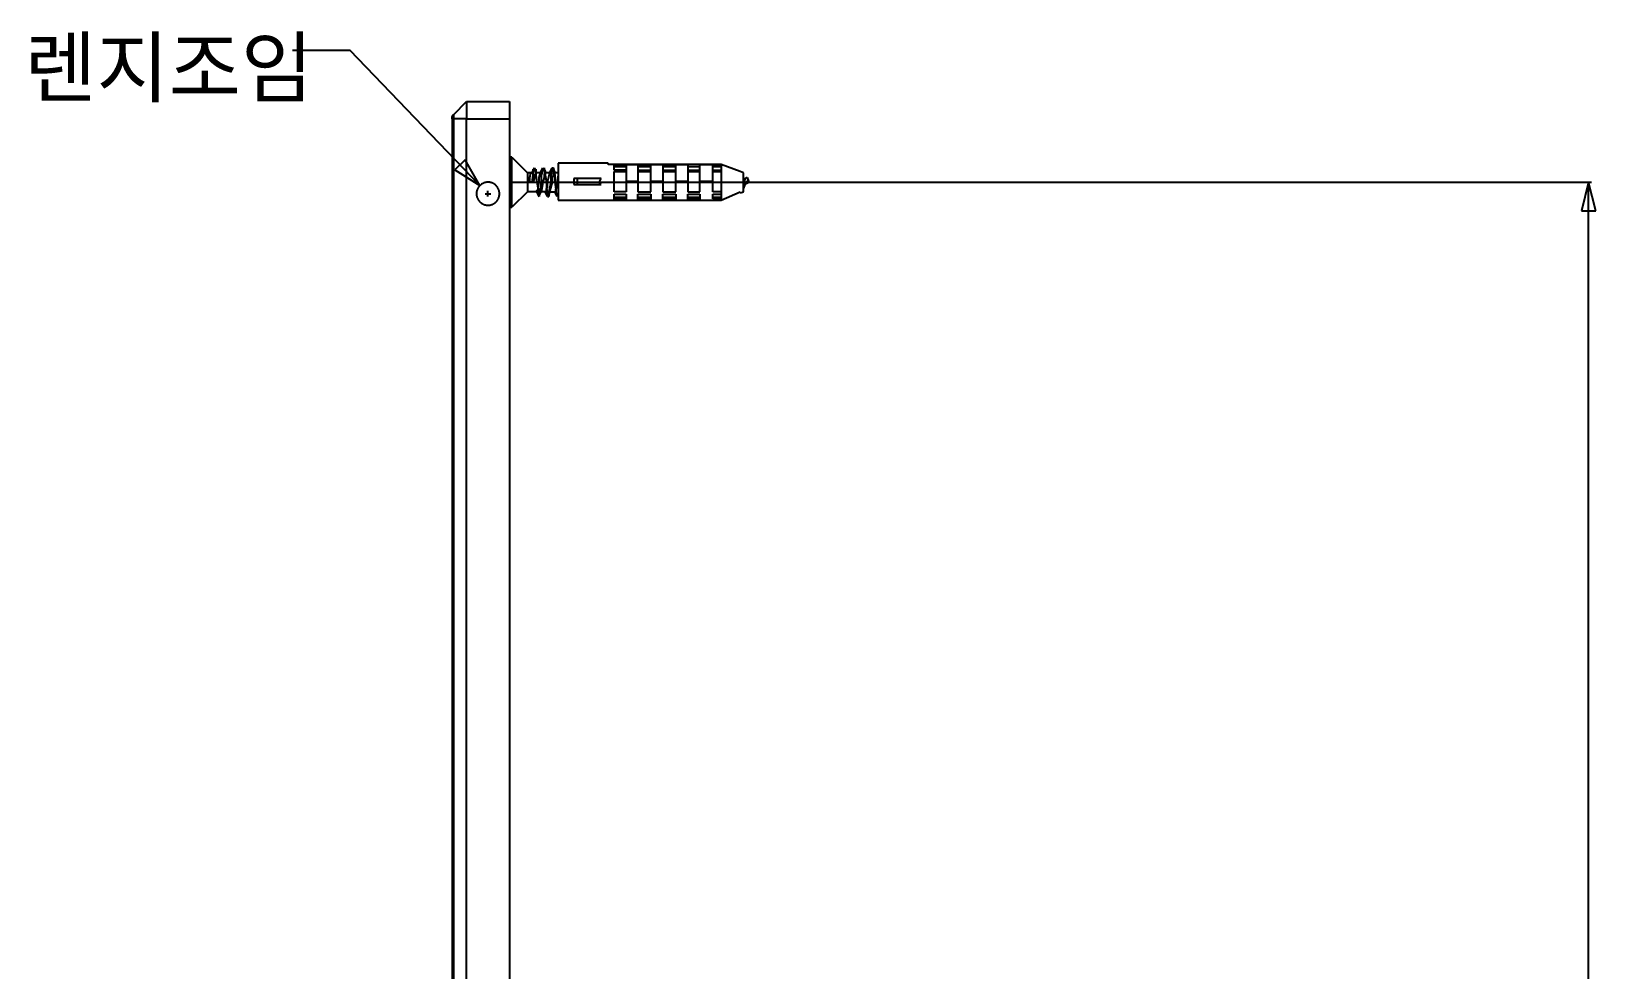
# Model space of a CAD drawing. Header units: millimetres. Extents: x 3033 to 5773, y 123 to 1487.
# Drawn here: x 3706.6 to 3978.5, y 698.7 to 861.8 of the extents above; entities that cross this region are included whole.
import ezdxf

# ---------------------------------------------------------------- set-up
doc = ezdxf.new("R2010")
doc.units = ezdxf.units.MM
doc.header["$MEASUREMENT"] = 0
for name, color, linetype in [('_______1', 160, 'Continuous'), ('Default', 7, 'Continuous'), ('LAYER 10', 2, 'Continuous')]:
    doc.layers.add(name, color=color, linetype=linetype)

msp = doc.modelspace()

# ---------------------------------------------------------------- linework, layer by layer
at = {"layer": '_______1', "color": 255}
for p, q in [((3790.13, 839.93), (3789.72, 839.93)), ((3789.72, 839.93), (3789.72, 831.25)), ((3790.13, 831.25), (3790.13, 839.93)), ((3790.13, 839.93), (3792.82, 837.24)), ((3793.64, 837.24), (3794.06, 838.07)), ((3794.06, 838.07), (3793.85, 837.45)), ((3793.85, 836.83), (3793.85, 837.86)), ((3793.85, 837.86), (3794.06, 837.86)), ((3793.85, 837.45), (3793.85, 836.83)), ((3794.06, 837.86), (3794.06, 838.07)), ((3794.06, 838.07), (3794.06, 837.86)), ((3794.06, 838.07), (3794.06, 837.86)), ((3794.06, 837.86), (3794.26, 837.86)), ((3794.06, 837.86), (3794.26, 837.24)), ((3794.26, 837.86), (3794.26, 836.83)), ((3795.09, 837.24), (3795.5, 838.07)), ((3795.29, 836.83), (3795.5, 837.45)), ((3795.5, 837.86), (3795.71, 838.07)), ((3795.5, 837.45), (3795.5, 837.86)), ((3795.71, 838.07), (3795.71, 837.86)), ((3795.71, 837.86), (3795.91, 837.24)), ((3795.71, 837.86), (3795.91, 837.45)), ((3795.91, 837.45), (3795.91, 836.83)), ((3796.74, 837.24), (3797.15, 838.07)), ((3796.95, 836.83), (3797.15, 837.45)), ((3796.95, 836.83), (3797.15, 837.45)), ((3797.15, 837.86), (3797.36, 838.07)), ((3797.15, 837.45), (3797.15, 838.07)), ((3797.15, 838.07), (3797.36, 838.07)), ((3797.15, 837.45), (3797.15, 837.86)), ((3797.36, 838.07), (3797.36, 837.86)), ((3797.36, 838.07), (3797.36, 837.86)), ((3797.36, 837.86), (3797.36, 837.45)), ((3797.36, 837.86), (3797.57, 837.24)), ((3797.36, 837.45), (3797.57, 836.83)), ((3806.86, 838.89), (3798.19, 838.89)), ((3798.19, 838.89), (3798.19, 832.49)), ((3806.86, 838.69), (3806.86, 838.89)), ((3807.89, 838.69), (3806.86, 838.69)), ((3809.96, 838.69), (3807.89, 838.69)), ((3807.89, 838.69), (3809.96, 838.69)), ((3807.89, 837.65), (3807.89, 838.69)), ((3809.96, 838.27), (3807.89, 838.27)), ((3809.96, 837.65), (3807.89, 837.65)), ((3807.89, 833.94), (3807.89, 837.45)), ((3807.89, 837.45), (3809.96, 837.45)), ((3812.02, 838.69), (3809.96, 838.69)), ((3809.96, 838.69), (3812.02, 838.69)), ((3809.96, 838.69), (3809.96, 833.94)), ((3812.02, 838.69), (3814.29, 838.69)), ((3814.29, 838.69), (3812.02, 838.69)), ((3812.02, 838.69), (3812.02, 833.94)), ((3814.29, 838.27), (3812.02, 838.27)), ((3812.02, 837.65), (3814.29, 837.65)), ((3812.02, 837.45), (3814.29, 837.45)), ((3814.29, 833.94), (3814.29, 838.69)), ((3814.29, 838.69), (3816.36, 838.69)), ((3816.36, 838.69), (3814.29, 838.69)), ((3816.36, 838.69), (3818.63, 838.69)), ((3818.63, 838.69), (3816.36, 838.69)), ((3816.36, 838.69), (3816.36, 833.94)), ((3818.63, 838.27), (3816.36, 838.27)), ((3816.36, 837.65), (3818.63, 837.65)), ((3816.36, 837.45), (3818.63, 837.45)), ((3820.69, 838.69), (3818.63, 838.69)), ((3818.63, 838.69), (3820.69, 838.69)), ((3818.63, 833.94), (3818.63, 838.69)), ((3822.76, 838.69), (3820.69, 838.69)), ((3822.76, 838.69), (3820.69, 838.69)), ((3820.69, 838.69), (3820.69, 833.94)), ((3822.76, 838.27), (3820.69, 838.27)), ((3820.69, 837.65), (3822.76, 837.65)), ((3820.69, 837.45), (3822.76, 837.45)), ((3825.03, 838.69), (3822.76, 838.69)), ((3822.76, 833.94), (3822.76, 838.69)), ((3822.76, 838.69), (3825.03, 838.69)), ((3825.03, 833.94), (3825.03, 838.69)), ((3825.03, 838.69), (3826.48, 838.69)), ((3826.48, 838.69), (3825.03, 838.69)), ((3826.48, 838.27), (3825.03, 838.27)), ((3825.03, 837.65), (3826.48, 837.65)), ((3825.03, 837.45), (3826.48, 837.45)), ((3826.48, 838.69), (3826.48, 832.49)), ((3829.78, 837.45), (3826.48, 838.69)), ((3830.4, 837.24), (3829.78, 837.45)), ((3792.82, 837.24), (3792.82, 833.94)), ((3793.64, 837.24), (3792.82, 837.24)), ((3793.23, 836.41), (3793.44, 837.24)), ((3793.23, 835.59), (3793.23, 836.41)), ((3793.85, 835.59), (3793.23, 835.59)), ((3793.44, 837.24), (3793.64, 837.24)), ((3793.85, 836.83), (3793.64, 835.59)), ((3793.64, 835.59), (3793.85, 836.83)), ((3794.06, 836.41), (3793.85, 835.59)), ((3794.26, 837.03), (3794.06, 836.83)), ((3794.06, 836.83), (3794.06, 836.41)), ((3795.09, 837.24), (3794.26, 837.24)), ((3794.26, 837.24), (3794.26, 837.03)), ((3794.26, 836.83), (3794.47, 835.59)), ((3794.47, 835.59), (3794.67, 834.35)), ((3794.67, 834.76), (3794.88, 835.59)), ((3794.67, 834.35), (3794.67, 834.76)), ((3794.88, 836.41), (3795.09, 837.24)), ((3794.88, 835.59), (3794.88, 836.41)), ((3795.09, 834.35), (3795.29, 835.59)), ((3795.29, 835.59), (3795.29, 836.83)), ((3795.5, 835.59), (3795.29, 834.14)), ((3795.71, 836.41), (3795.5, 835.59)), ((3795.91, 837.24), (3795.71, 837.03)), ((3795.71, 837.03), (3795.71, 836.41)), ((3796.74, 837.24), (3795.91, 837.24)), ((3795.91, 836.83), (3796.12, 835.59)), ((3796.12, 835.59), (3796.12, 834.35)), ((3796.12, 834.35), (3796.33, 834.76)), ((3796.33, 835.59), (3796.74, 837.24)), ((3796.33, 834.76), (3796.33, 835.59)), ((3796.74, 834.35), (3796.95, 835.59)), ((3797.15, 835.59), (3796.74, 834.14)), ((3796.74, 834.56), (3796.95, 835.59)), ((3796.95, 835.59), (3796.95, 836.83)), ((3796.95, 835.59), (3796.95, 836.83)), ((3797.36, 836.83), (3797.15, 836.41)), ((3797.15, 836.41), (3797.15, 835.59)), ((3797.57, 837.24), (3797.36, 837.24)), ((3797.36, 837.24), (3797.36, 836.83)), ((3798.19, 837.24), (3797.57, 837.24)), ((3797.57, 836.83), (3797.57, 835.59)), ((3797.57, 835.59), (3797.77, 834.35)), ((3797.77, 834.35), (3797.98, 834.76)), ((3797.98, 835.59), (3798.19, 836.62)), ((3797.98, 834.76), (3797.98, 835.59)), ((3805.62, 836.21), (3800.87, 836.21)), ((3800.87, 836.21), (3800.87, 835.18)), ((3800.87, 835.18), (3805.62, 835.18)), ((3801.49, 836.21), (3801.49, 835.18)), ((3805.41, 835.79), (3805.62, 836.21)), ((3805.41, 835.59), (3805.41, 835.79)), ((3805.41, 835.38), (3805.41, 835.59)), ((3805.62, 835.18), (3805.41, 835.38)), ((3809.96, 835.79), (3812.02, 835.79)), ((3814.29, 835.79), (3816.36, 835.79)), ((3818.63, 835.79), (3820.69, 835.79)), ((3822.76, 835.79), (3825.03, 835.79)), ((3830.4, 833.94), (3830.4, 837.24)), ((3830.4, 836.21), (3830.61, 836)), ((3830.4, 835.79), (3830.61, 836)), ((3830.4, 835.59), (3830.4, 835.79)), ((3830.4, 834.56), (3830.61, 835.38)), ((3830.61, 835.18), (3830.4, 834.56)), ((3830.61, 836), (3830.81, 836.41)), ((3830.61, 836), (3830.81, 836.41)), ((3830.61, 835.38), (3830.61, 836)), ((3831.43, 835.59), (3830.61, 835.18)), ((3830.81, 835.38), (3830.61, 835.18)), ((3830.81, 836.41), (3831.02, 836.41)), ((3831.02, 835.79), (3830.81, 835.59)), ((3830.81, 835.59), (3830.81, 835.38)), ((3831.02, 836.41), (3831.23, 835.79)), ((3831.23, 835.79), (3831.02, 835.79)), ((3831.23, 835.79), (3831.43, 835.59)), ((3792.82, 833.94), (3790.13, 831.25)), ((3794.47, 833.94), (3792.82, 833.94)), ((3794.47, 834.14), (3794.67, 834.35)), ((3794.47, 833.94), (3794.47, 834.14)), ((3794.88, 833.11), (3794.47, 833.94)), ((3794.67, 834.35), (3794.67, 833.73)), ((3794.67, 833.73), (3794.67, 833.32)), ((3794.67, 833.32), (3794.88, 833.11)), ((3795.29, 834.14), (3794.88, 833.32)), ((3794.88, 833.52), (3795.09, 833.73)), ((3794.88, 833.32), (3794.88, 833.52)), ((3794.88, 833.11), (3794.88, 833.32)), ((3794.88, 833.32), (3794.88, 833.11)), ((3795.09, 833.73), (3795.09, 834.35)), ((3795.91, 833.94), (3795.09, 833.94)), ((3795.91, 833.94), (3796.12, 834.14)), ((3796.33, 833.11), (3795.91, 833.94)), ((3796.12, 834.35), (3796.33, 833.73)), ((3796.12, 834.14), (3796.12, 834.35)), ((3796.33, 833.73), (3796.33, 833.11)), ((3796.33, 833.11), (3796.53, 833.11)), ((3796.53, 833.11), (3796.33, 833.11)), ((3796.53, 833.32), (3796.74, 834.56)), ((3796.53, 833.73), (3796.74, 834.35)), ((3796.74, 834.14), (3796.53, 833.32)), ((3796.53, 833.32), (3796.53, 833.73)), ((3796.53, 833.11), (3796.53, 833.32)), ((3796.53, 833.32), (3796.53, 833.11)), ((3796.74, 833.94), (3797.57, 833.94)), ((3797.57, 833.94), (3797.77, 834.14)), ((3797.98, 833.11), (3797.57, 833.94)), ((3797.77, 834.35), (3797.77, 833.73)), ((3797.77, 834.14), (3797.77, 834.35)), ((3797.77, 833.73), (3797.98, 833.52)), ((3797.98, 833.52), (3797.98, 833.32)), ((3797.98, 833.32), (3797.98, 833.11)), ((3797.98, 833.11), (3798.19, 833.32)), ((3798.19, 833.32), (3798.19, 833.73)), ((3798.19, 833.32), (3798.19, 833.52)), ((3798.19, 833.52), (3798.19, 833.32)), ((3798.19, 832.49), (3806.86, 832.49)), ((3806.86, 832.49), (3807.89, 832.49)), ((3809.96, 833.94), (3807.89, 833.94)), ((3807.89, 832.49), (3807.89, 833.52)), ((3807.89, 833.52), (3809.96, 833.52)), ((3809.96, 832.9), (3807.89, 832.9)), ((3809.96, 832.7), (3807.89, 832.7)), ((3807.89, 832.49), (3826.48, 832.49)), ((3809.96, 833.52), (3809.96, 832.49)), ((3812.02, 833.94), (3814.29, 833.94)), ((3812.02, 832.49), (3812.02, 833.52)), ((3812.02, 833.52), (3814.29, 833.52)), ((3814.29, 832.9), (3812.02, 832.9)), ((3814.29, 832.7), (3812.02, 832.7)), ((3814.29, 833.52), (3814.29, 832.49)), ((3816.36, 833.94), (3818.63, 833.94)), ((3816.36, 832.49), (3816.36, 833.52)), ((3816.36, 833.52), (3818.63, 833.52)), ((3818.63, 832.9), (3816.36, 832.9)), ((3818.63, 832.7), (3816.36, 832.7)), ((3818.63, 833.52), (3818.63, 832.49)), ((3820.69, 833.94), (3822.76, 833.94)), ((3820.69, 832.49), (3820.69, 833.52)), ((3820.69, 833.52), (3822.76, 833.52)), ((3822.76, 832.9), (3820.69, 832.9)), ((3822.76, 832.7), (3820.69, 832.7)), ((3822.76, 833.52), (3822.76, 832.49)), ((3826.48, 833.94), (3825.03, 833.94)), ((3825.03, 832.7), (3825.03, 833.52)), ((3825.03, 833.52), (3826.48, 833.52)), ((3826.48, 832.9), (3825.03, 832.9)), ((3826.48, 832.7), (3825.03, 832.7)), ((3825.03, 832.7), (3826.48, 832.7)), ((3826.48, 832.49), (3829.78, 833.94)), ((3829.78, 833.94), (3829.78, 833.73)), ((3829.78, 833.73), (3830.4, 833.94)), ((3789.72, 831.25), (3790.13, 831.25))]:
    msp.add_line(p, q, dxfattribs=at)
at = {"layer": 'Default'}
for p, q in [((3762.02, 858.49), (3752.02, 858.49)), ((3784.58, 835.03), (3762.02, 858.49)), ((3782.02, 839.5), (3780.21, 837.76)), ((3780.21, 837.76), (3784.58, 835.03)), ((3784.58, 835.03), (3782.02, 839.5)), ((3790.22, 835.59), (3977.73, 835.59)), ((3977.23, 835.59), (3975.98, 830.59)), ((3977.23, 488.59), (3977.23, 835.59)), ((3978.48, 830.59), (3977.23, 835.59)), ((3785.47, 833.59), (3786.47, 833.59)), ((3785.97, 833.09), (3785.97, 834.09)), ((3975.98, 830.59), (3978.48, 830.59))]:
    msp.add_line(p, q, dxfattribs=at)
at = {"layer": 'LAYER 10'}
for p, q in [((3780.01, 847.38), (3782.22, 849.59)), ((3782.22, 849.59), (3782.22, 846.59)), ((3782.22, 849.59), (3789.72, 849.59)), ((3789.72, 849.59), (3789.72, 846.59)), ((3779.72, 846.78), (3779.73, 846.81)), ((3779.72, 846.74), (3779.72, 846.78)), ((3779.72, 846.71), (3779.72, 846.74)), ((3779.72, 846.67), (3779.72, 846.71)), ((3779.72, 846.59), (3779.72, 846.67)), ((3779.72, 846.59), (3779.72, 477.59)), ((3780.01, 846.59), (3779.72, 846.59)), ((3779.73, 846.84), (3779.74, 846.88)), ((3779.73, 846.81), (3779.73, 846.84)), ((3779.74, 846.88), (3779.75, 846.91)), ((3779.75, 846.91), (3779.76, 846.94)), ((3779.76, 846.94), (3779.77, 846.98)), ((3779.77, 846.98), (3779.78, 847.01)), ((3779.78, 847.01), (3779.79, 847.04)), ((3779.79, 847.04), (3779.8, 847.07)), ((3779.8, 847.07), (3779.82, 847.1)), ((3779.82, 847.1), (3779.83, 847.13)), ((3779.83, 847.13), (3779.85, 847.16)), ((3779.85, 847.16), (3779.86, 847.19)), ((3779.86, 847.19), (3779.88, 847.22)), ((3779.88, 847.22), (3779.9, 847.25)), ((3779.9, 847.25), (3779.92, 847.28)), ((3779.92, 847.28), (3779.94, 847.3)), ((3779.94, 847.3), (3779.96, 847.33)), ((3779.96, 847.33), (3779.99, 847.36)), ((3779.99, 847.36), (3780.01, 847.38)), ((3780.01, 846.59), (3780.01, 847.38)), ((3782.22, 846.59), (3780.01, 846.59)), ((3780.01, 477.59), (3780.01, 846.59)), ((3782.22, 477.59), (3782.22, 846.59)), ((3782.22, 846.59), (3789.72, 846.59)), ((3789.72, 846.59), (3789.72, 477.59)), ((3784.29, 834.67), (3784.25, 834.61)), ((3784.33, 834.73), (3784.29, 834.67)), ((3784.37, 834.79), (3784.33, 834.73)), ((3784.41, 834.84), (3784.37, 834.79)), ((3784.45, 834.89), (3784.41, 834.84)), ((3784.5, 834.95), (3784.45, 834.89)), ((3784.55, 835), (3784.5, 834.95)), ((3784.6, 835.04), (3784.55, 835)), ((3784.65, 835.09), (3784.6, 835.04)), ((3784.7, 835.14), (3784.65, 835.09)), ((3784.76, 835.18), (3784.7, 835.14)), ((3784.81, 835.22), (3784.76, 835.18)), ((3784.87, 835.26), (3784.81, 835.22)), ((3784.93, 835.3), (3784.87, 835.26)), ((3784.99, 835.33), (3784.93, 835.3)), ((3785.05, 835.36), (3784.99, 835.33)), ((3785.11, 835.39), (3785.05, 835.36)), ((3785.17, 835.42), (3785.11, 835.39)), ((3785.24, 835.45), (3785.17, 835.42)), ((3785.3, 835.47), (3785.24, 835.45)), ((3785.37, 835.5), (3785.3, 835.47)), ((3785.44, 835.52), (3785.37, 835.5)), ((3785.5, 835.53), (3785.44, 835.52)), ((3785.57, 835.55), (3785.5, 835.53)), ((3785.64, 835.56), (3785.57, 835.55)), ((3785.71, 835.57), (3785.64, 835.56)), ((3785.78, 835.58), (3785.71, 835.57)), ((3785.85, 835.58), (3785.78, 835.58)), ((3785.92, 835.59), (3785.85, 835.58)), ((3785.99, 835.59), (3785.92, 835.59)), ((3786.06, 835.59), (3785.99, 835.59)), ((3786.12, 835.58), (3786.06, 835.59)), ((3786.19, 835.57), (3786.12, 835.58)), ((3786.26, 835.57), (3786.19, 835.57)), ((3786.33, 835.55), (3786.26, 835.57)), ((3786.4, 835.54), (3786.33, 835.55)), ((3786.47, 835.52), (3786.4, 835.54)), ((3786.53, 835.51), (3786.47, 835.52)), ((3786.6, 835.49), (3786.53, 835.51)), ((3786.67, 835.46), (3786.6, 835.49)), ((3786.73, 835.44), (3786.67, 835.46)), ((3786.79, 835.41), (3786.73, 835.44)), ((3786.86, 835.38), (3786.79, 835.41)), ((3786.92, 835.35), (3786.86, 835.38)), ((3786.98, 835.31), (3786.92, 835.35)), ((3787.04, 835.28), (3786.98, 835.31)), ((3787.1, 835.24), (3787.04, 835.28)), ((3787.15, 835.2), (3787.1, 835.24)), ((3787.21, 835.16), (3787.15, 835.2)), ((3787.26, 835.11), (3787.21, 835.16)), ((3787.31, 835.07), (3787.26, 835.11)), ((3787.36, 835.02), (3787.31, 835.07)), ((3787.41, 834.97), (3787.36, 835.02)), ((3787.46, 834.92), (3787.41, 834.97)), ((3787.51, 834.87), (3787.46, 834.92)), ((3787.55, 834.81), (3787.51, 834.87)), ((3787.59, 834.76), (3787.55, 834.81)), ((3787.63, 834.7), (3787.59, 834.76)), ((3787.67, 834.64), (3787.63, 834.7)), ((3783.98, 833.76), (3783.97, 833.69)), ((3783.97, 833.69), (3783.97, 833.62)), ((3783.97, 833.62), (3783.97, 833.55)), ((3783.97, 833.55), (3783.97, 833.48)), ((3783.97, 833.48), (3783.98, 833.41)), ((3783.99, 833.9), (3783.98, 833.83)), ((3783.98, 833.83), (3783.98, 833.76)), ((3783.98, 833.41), (3783.98, 833.34)), ((3783.98, 833.34), (3783.99, 833.28)), ((3784, 833.97), (3783.99, 833.9)), ((3783.99, 833.28), (3784, 833.21)), ((3784.02, 834.03), (3784, 833.97)), ((3784, 833.21), (3784.02, 833.14)), ((3784.04, 834.1), (3784.02, 834.03)), ((3784.02, 833.14), (3784.04, 833.07)), ((3784.05, 834.17), (3784.04, 834.1)), ((3784.04, 833.07), (3784.05, 833.01)), ((3784.08, 834.24), (3784.05, 834.17)), ((3784.05, 833.01), (3784.08, 832.94)), ((3784.1, 834.3), (3784.08, 834.24)), ((3784.08, 832.94), (3784.1, 832.87)), ((3784.13, 834.36), (3784.1, 834.3)), ((3784.1, 832.87), (3784.13, 832.81)), ((3784.15, 834.43), (3784.13, 834.36)), ((3784.13, 832.81), (3784.15, 832.75)), ((3784.18, 834.49), (3784.15, 834.43)), ((3784.15, 832.75), (3784.18, 832.68)), ((3784.22, 834.55), (3784.18, 834.49)), ((3784.18, 832.68), (3784.22, 832.62)), ((3784.25, 834.61), (3784.22, 834.55)), ((3784.22, 832.62), (3784.25, 832.56)), ((3784.25, 832.56), (3784.29, 832.5)), ((3784.29, 832.5), (3784.33, 832.45)), ((3784.33, 832.45), (3784.37, 832.39)), ((3784.37, 832.39), (3784.41, 832.33)), ((3784.41, 832.33), (3784.45, 832.28)), ((3784.45, 832.28), (3784.5, 832.23)), ((3784.5, 832.23), (3784.55, 832.18)), ((3784.55, 832.18), (3784.6, 832.13)), ((3784.6, 832.13), (3784.65, 832.08)), ((3784.65, 832.08), (3784.7, 832.04)), ((3784.7, 832.04), (3784.76, 832)), ((3784.76, 832), (3784.81, 831.96)), ((3784.81, 831.96), (3784.87, 831.92)), ((3787.04, 831.9), (3787.1, 831.94)), ((3787.1, 831.94), (3787.15, 831.98)), ((3787.15, 831.98), (3787.21, 832.02)), ((3787.21, 832.02), (3787.26, 832.06)), ((3787.26, 832.06), (3787.31, 832.11)), ((3787.31, 832.11), (3787.36, 832.15)), ((3787.36, 832.15), (3787.41, 832.2)), ((3787.41, 832.2), (3787.46, 832.26)), ((3787.46, 832.26), (3787.51, 832.31)), ((3787.51, 832.31), (3787.55, 832.36)), ((3787.55, 832.36), (3787.59, 832.42)), ((3787.59, 832.42), (3787.63, 832.47)), ((3787.63, 832.47), (3787.67, 832.53)), ((3787.7, 834.58), (3787.67, 834.64)), ((3787.67, 832.53), (3787.7, 832.59)), ((3787.74, 834.52), (3787.7, 834.58)), ((3787.7, 832.59), (3787.74, 832.65)), ((3787.77, 834.46), (3787.74, 834.52)), ((3787.74, 832.65), (3787.77, 832.72)), ((3787.8, 834.4), (3787.77, 834.46)), ((3787.77, 832.72), (3787.8, 832.78)), ((3787.82, 834.33), (3787.8, 834.4)), ((3787.8, 832.78), (3787.82, 832.84)), ((3787.85, 834.27), (3787.82, 834.33)), ((3787.82, 832.84), (3787.85, 832.91)), ((3787.87, 834.2), (3787.85, 834.27)), ((3787.85, 832.91), (3787.87, 832.97)), ((3787.89, 834.14), (3787.87, 834.2)), ((3787.87, 832.97), (3787.89, 833.04)), ((3787.91, 834.07), (3787.89, 834.14)), ((3787.89, 833.04), (3787.91, 833.11)), ((3787.93, 834), (3787.91, 834.07)), ((3787.91, 833.11), (3787.93, 833.17)), ((3787.94, 833.93), (3787.93, 834)), ((3787.93, 833.17), (3787.94, 833.24)), ((3787.95, 833.86), (3787.94, 833.93)), ((3787.94, 833.24), (3787.95, 833.31)), ((3787.96, 833.8), (3787.95, 833.86)), ((3787.95, 833.31), (3787.96, 833.38)), ((3787.96, 833.73), (3787.96, 833.8)), ((3787.97, 833.66), (3787.96, 833.73)), ((3787.96, 833.45), (3787.97, 833.52)), ((3787.96, 833.38), (3787.96, 833.45)), ((3787.97, 833.59), (3787.97, 833.66)), ((3787.97, 833.52), (3787.97, 833.59)), ((3784.87, 831.92), (3784.93, 831.88)), ((3784.93, 831.88), (3784.99, 831.84)), ((3784.99, 831.84), (3785.05, 831.81)), ((3785.05, 831.81), (3785.11, 831.78)), ((3785.11, 831.78), (3785.17, 831.75)), ((3785.17, 831.75), (3785.24, 831.73)), ((3785.24, 831.73), (3785.3, 831.7)), ((3785.3, 831.7), (3785.37, 831.68)), ((3785.37, 831.68), (3785.44, 831.66)), ((3785.44, 831.66), (3785.5, 831.64)), ((3785.5, 831.64), (3785.57, 831.63)), ((3785.57, 831.63), (3785.64, 831.61)), ((3785.64, 831.61), (3785.71, 831.6)), ((3785.71, 831.6), (3785.78, 831.6)), ((3785.78, 831.6), (3785.85, 831.59)), ((3785.85, 831.59), (3785.92, 831.59)), ((3785.92, 831.59), (3785.99, 831.59)), ((3785.99, 831.59), (3786.06, 831.59)), ((3786.06, 831.59), (3786.12, 831.59)), ((3786.12, 831.59), (3786.19, 831.6)), ((3786.19, 831.6), (3786.26, 831.61)), ((3786.26, 831.61), (3786.33, 831.62)), ((3786.33, 831.62), (3786.4, 831.63)), ((3786.4, 831.63), (3786.47, 831.65)), ((3786.47, 831.65), (3786.53, 831.67)), ((3786.53, 831.67), (3786.6, 831.69)), ((3786.6, 831.69), (3786.67, 831.71)), ((3786.67, 831.71), (3786.73, 831.74)), ((3786.73, 831.74), (3786.79, 831.77)), ((3786.79, 831.77), (3786.86, 831.8)), ((3786.86, 831.8), (3786.92, 831.83)), ((3786.92, 831.83), (3786.98, 831.86)), ((3786.98, 831.86), (3787.04, 831.9))]:
    msp.add_line(p, q, dxfattribs=at)

# ---------------------------------------------------------------- texts
at = {"layer": 'Default', "insert": (3705.39, 849.47), "char_height": 10, "width": 53.1928, "attachment_point": 7, "line_spacing_factor": 0.963855}
msp.add_mtext('\\fArial;렌지조임', dxfattribs=at)

doc.saveas('drawing.dxf')
